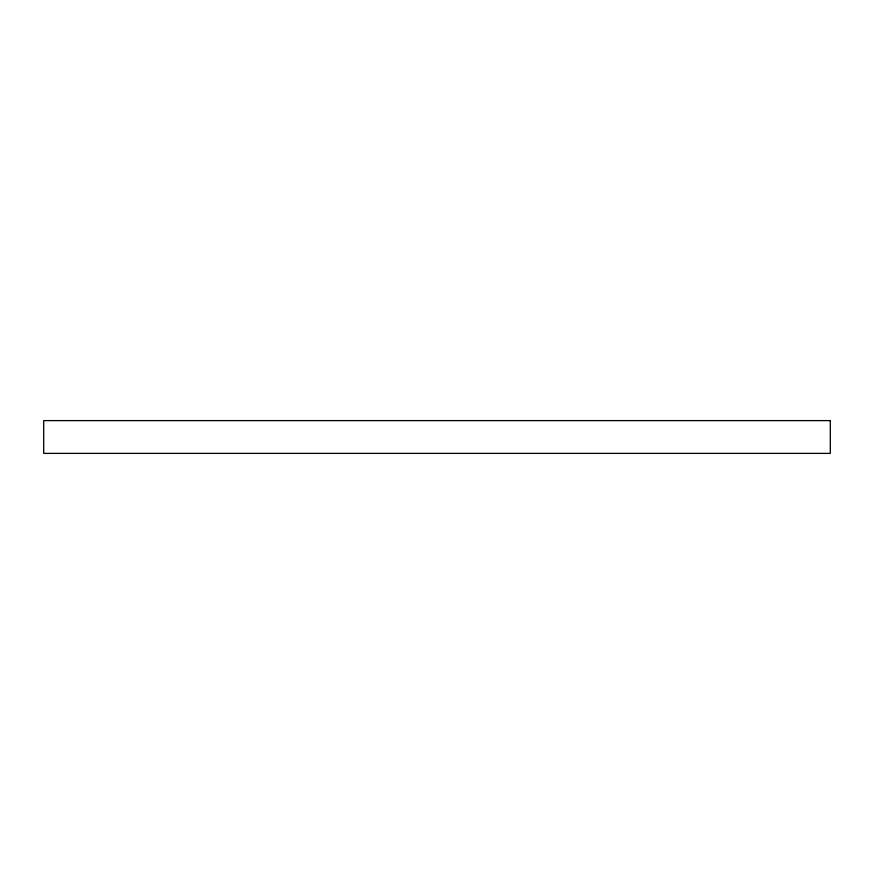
<?xml version="1.0" encoding="UTF-8"?>
<svg xmlns="http://www.w3.org/2000/svg" width="874" height="874" viewBox="0 0 874 874"><rect width="100%" height="100%" fill="white"/><g stroke="black" fill="none" stroke-linecap="round" stroke-linejoin="round"><path stroke-width="1.31" d="M830.3 420.613L43.7 420.613L43.7 453.387L830.3 453.387L830.3 420.613"/></g></svg>
